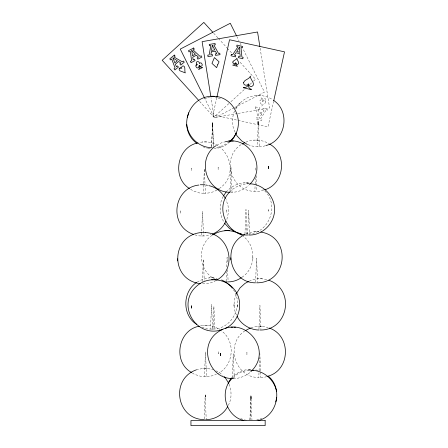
<?xml version="1.0" encoding="UTF-8"?>
<svg xmlns="http://www.w3.org/2000/svg" width="448" height="448" viewBox="0 0 448 448"><rect width="100%" height="100%" fill="white"/><g stroke="black" fill="none" stroke-linecap="round" stroke-linejoin="round"><path stroke-width="0.34" stroke-dasharray="2.24 1.68" d="M194.858 234.819L198.1 235.827L201.494 235.967L202.524 211.383L203.554 235.967L206.948 235.827L210.834 234.618M190.59 189.246L193.458 191.05L199.937 193.06L203.33 193.2L203.7 184.324M203.728 183.641L204.361 168.622L204.988 183.641M202.418 281.719L203.364 259.185L204.249 280.353M211.579 146.502L212.526 123.962L213.472 146.502M211.59 146.927L212.593 123.026L213.567 146.244M192.282 372.954L194.578 374.399L201.057 376.41L204.445 376.55L205.475 351.966L206.511 376.55L209.899 376.41L216.378 374.399M204.182 418.947L205.19 395.046L206.192 418.947M201.936 327.314L207.122 328.922L210.51 329.062L211.54 304.483L212.576 329.062C232.49 329.543 245.09 303.374 232.187 288.12M212.912 329.571L213.886 306.354L214.861 329.571M226.094 281.21L226.492 271.65M226.694 266.868L227.097 257.309L227.354 263.458M230.02 191.582L231.022 167.681L232.058 192.265C238.134 192.298 244.182 189.622 248.578 185.517M232.266 377.737L233.274 353.842L234.276 377.737M244.944 234.091L245.974 209.513L247.005 234.091C269.55 234.489 280.823 203.146 262.892 189.28M247.643 234.349L248.646 210.448L249.648 234.349M240.968 144.693C220.87 157.774 230.838 191.604 254.856 191.33L255.142 184.503M255.17 183.82L255.427 177.671M255.741 170.162L255.886 166.746M248.069 144.726L253.898 146.535L257.292 146.675L258.294 122.774M255.578 282.145L256.581 258.244L257.583 282.145M249.917 419.888L250.774 399.398M250.006 420.14L250.897 398.972M258.938 329.319L259.941 305.418L260.943 329.319M244.905 330.848C224.801 343.93 234.774 377.759 258.793 377.485L259.05 371.342M259.078 370.658L259.622 357.683M216.765 97.776L213.007 114.845L267.977 126.946L273.538 101.69M252.879 258.983L252.879 256.844M226.901 219.29L228.385 212.722L228.105 205.996L226.072 199.573M234.567 110.925C231.75 117.712 231.594 125.871 235.206 132.384M236.186 294.246C233.447 300.838 233.223 308.689 236.505 315.112M228.306 405.345C231.918 398.826 231.762 390.667 228.939 383.88M237.317 106.299L238.409 104.597M223.149 196.56C218.462 204.859 219.43 215.578 224.745 223.384M230.082 141.798C225.854 145.74 220.074 148.406 214.239 148.518M240.408 102.771C248.64 94.237 262.886 93.117 272.642 99.725M226.061 192.013C231.851 185.545 240.895 181.636 249.581 183.159M229.729 192.041C234.534 186.827 241.562 183.764 248.646 183.803M212.178 235.256C196.112 245.7 198.548 272.322 216.194 279.742M231 378.487C236.174 372.747 243.712 369.068 251.507 369.342M233.066 377.602C237.67 372.831 244.406 370.289 250.981 370.278M228.85 103.594L213.948 117.152L199.36 101.125M230.905 101.718L244.782 89.096M249.922 84.42L253.008 81.609M253.523 81.144L255.578 79.274L239.109 61.174M229.23 141.854L223.496 145.46L217.017 147.47L215.662 147.526M216.983 189.969C212.962 192.517 208.057 193.446 203.33 193.2M219.274 188.53C242.441 173.281 225.372 135.766 198.766 142.71M215.986 280.532C212.05 283.013 207.262 283.993 202.63 283.763M242.01 277.217C256.021 268.374 256.519 245.745 243.012 236.169M217.526 373.677C233.811 366.117 236.096 341.163 221.396 330.826M249.906 372.663L244.171 376.27L237.692 378.28L234.982 378.392M216.709 145.314L222.118 142.509L225.434 141.775M245.778 142.195C253.142 138.886 262.13 139.496 269.002 143.758M245.874 234.007L247.677 233.072L254.302 231.599L258.86 231.599L254.302 231.599M197.226 282.117C203.067 278.505 210.398 276.612 217.134 278.572M249.234 281.176C254.621 278.51 261.1 277.995 266.857 279.804M234.231 107.766L214.474 117.964L204.831 98.554M234.853 107.447L264.488 92.148L243.034 48.944M265.339 145.729L262.746 146.535L257.292 146.675M263.547 190.182L260.31 191.19L254.856 191.33M266.84 376.538L264.247 377.345L258.793 377.485M256.637 420.028L261.822 418.415M204.288 98.644L206.937 98.056M207.598 97.91L209.586 97.468M200.547 325.909C207.34 324.089 214.57 326.323 220.399 329.913M250.919 327.729L257.544 326.256L262.102 326.256L268.066 327.583M196.286 369.874L202.91 368.402L207.469 368.402L213.427 369.729M237.423 113.551L214.15 117.611L210.974 97.586M238.106 113.428L269.595 107.934L260.075 47.858M260.602 95.446L256.043 95.446M206.64 141.977L202.082 141.977M258.166 140.101L253.607 140.101M248.254 182.868L243.695 182.868M213.819 277.838L209.266 277.838M262.22 278.774L257.662 278.774M207.754 325.321L203.202 325.321M262.102 326.256L257.544 326.256M207.469 368.402L202.91 368.402M212.542 329.062L210.51 329.062M232.058 192.265L230.737 192.265M201.494 235.967L203.554 235.967M204.445 376.55L206.511 376.55M258.048 146.675L258.311 146.675M208.102 148.406L210.818 148.518M246.366 183.803L248.646 183.898M248.64 369.342L250.919 369.432M248.702 370.278L250.981 370.373M215.471 97.468L217.459 97.91M218.12 98.056L221.43 98.79M255.847 369.93L259.823 370.81M202.922 146.798L207.458 148.204M240.666 418.617L246.495 420.426M215.897 370.81L220.108 372.994L222.606 375.273M213.707 33.258L217.941 37.912M218.411 38.427L226.878 47.734M227.349 48.25L232.523 53.939M236.813 36.422L238.991 40.802M240.234 43.305L241.17 45.186M258.406 124.141L259.353 146.675M256.262 175.622L256.917 191.33M259.823 352.901L260.596 371.342M260.624 372.025L260.854 377.485M251.07 398.972L251.955 420.14M227.612 269.601L228.099 281.21M205.022 184.324L205.391 193.2M250.919 395.522L250.93 397.326M205.414 396.385L205.414 396.721L205.414 394.587L205.414 396.385M212.526 123.502L212.526 125.636L212.526 123.502M212.593 122.567L212.593 124.701L212.593 122.567M246.932 352.442L246.932 354.575L246.932 352.442M191.464 168.157L191.464 170.29L191.464 168.157M218.131 167.222L218.131 169.355L218.131 167.222M265.77 101.662C265.826 104.042 262.394 103.97 261.783 106.081C262.052 103.908 257.919 101.31 260.915 99.82A1.439 1.439 0 0 1 262.248 100.318L262.746 101.349L262.634 99.316L261.033 97.966L265.871 99.03L263.878 99.54L262.858 101.371C263.508 100.218 265.502 100.234 265.77 101.662M237.608 304.954L237.608 307.093L237.608 304.954M180.191 210.918L180.191 213.058L180.191 210.918M226.313 209.983L226.313 212.122L226.313 209.983M218.596 353.304L218.568 353.64L218.568 351.501L218.596 353.304M234.046 305.822L233.985 306.152L233.985 304.018L234.046 305.822M268.257 210.851L268.195 211.182L268.195 209.048L268.257 210.851M255.511 106.921L255.192 108.366L256.458 108.646L257.684 118.138L256.273 117.824L255.987 119.129L261.766 120.4L262.052 119.101L260.686 118.798L265.714 110.684L267.081 110.986L267.4 109.542L262.942 108.562L262.623 110.001L264.001 110.303L262.556 112.728L258.485 111.832L258.216 109.032L259.622 109.34L259.941 107.901L255.511 106.921M261.839 113.988L259.05 118.44L258.614 113.277L261.839 113.988"/><path stroke-width="0.67" d="M177.576 258.72L177.576 260.854M230.793 257.785L230.793 259.918M216.916 97.093L229.544 39.749L284.514 51.856L273.689 101.007M275.744 401.923L276.78 397.326M187.354 117.292L188.77 112.795M196.062 65.15L195.849 66.315L196.476 67.519A1.758 1.758 0 0 0 197.338 67.967L198.604 67.53L199.097 65.694L199.573 67.894L198.598 69.574L202.686 67.463L200.687 67.262L199.209 65.638L200.379 66.248L201.488 66.142A1.288 1.288 0 0 0 202.087 65.503A1.775 1.775 0 0 0 202.216 64.54L201.6 63.325A1.719 1.719 0 0 0 200.799 62.871L200.015 62.961L199.388 63.655C199.83 61.975 197.299 60.581 196.442 62.278A1.697 1.697 0 0 0 196.308 63.207L197.366 64.697L196.062 65.15A0.969 0.969 0 0 1 196.812 64.714M236.275 133.067L233.761 137.838L230.541 141.305M225.96 221.077C223.367 227.069 218.193 231.896 212.128 234.214M227.679 406.538C223.625 414.344 214.878 419.642 206.074 419.63M235.861 108.573L236.953 106.87M223.513 195.994L226.061 192.013M236.393 293.608L240.027 287.918L245.022 283.366L248.634 281.49M228.094 383.034L231 378.487M229.69 141.361C248.136 126.375 234.976 94.461 211.45 96.382M249.497 184.526C267.91 167.625 249.239 135.038 225.434 141.775M250.824 371.672C274.215 349.81 244.328 314.026 218.35 331.783C197.344 345.481 209.35 380.638 234.304 378.42M238.907 104.138L239.904 103.23M216.104 145.628C196.006 158.71 205.974 192.539 229.992 192.265M229.729 192.041C214.374 206.623 226.486 235.609 247.61 235.032M196.622 282.425C182.353 291.799 182.09 315.213 196.627 324.391M232.064 378.515C218.753 391.334 225.898 416.629 243.97 420.56M179.626 68.236L180.757 67.922L181.81 68.359C180.869 66.83 183.075 64.999 184.257 66.455C185.45 68.393 184.341 70.857 185.304 72.895L179.872 70.778L179.054 69.21A1.422 1.422 0 0 1 179.626 68.236A1.518 1.518 0 0 1 180.757 67.922M217.554 189.61L218.702 188.888M216.558 280.174C238.196 268.738 229.835 233.85 205.643 232.54M241.438 277.581C237.686 280.347 232.546 281.966 228.161 281.893M225.361 328.423C240.044 321.754 244.412 300.961 233.8 288.859C225.372 278.846 209.686 276.724 198.968 284.301C174.306 301.986 195.238 339.668 222.846 329.386M242.172 144.071L244.574 142.822M212.778 234.942C219.206 230.838 227.36 229.382 234.674 231.84M244.67 234.634C221.054 245.711 229.914 282.946 255.511 282.828M245.504 330.534L250.32 328.042M196.286 369.874C169.882 379.07 176.467 419.675 204.462 419.63M265.983 145.527C285.701 140.784 290.623 111.675 273.739 100.492M264.846 189.784C284.53 183.91 287.65 153.888 269.601 144.071M267.49 376.342C290.466 370.546 291.654 335.754 269.332 328.042M257.998 420.56C277.278 416.394 283.422 388.528 268.335 376.208M197.445 143.002C177.061 147.241 171.651 177.621 189.442 188.53M198.918 185.03C172.81 187.902 168.577 226.145 193.564 234.416M201.085 232.54C170.526 235.542 169.77 280.006 200.295 283.679M199.226 326.206C177.8 329.963 172.486 362.303 191.71 372.596M214.872 96.382C189.263 93.772 176.159 128.598 197.036 143.511M233.302 141.036L228.749 141.036M229.376 230.664L224.818 230.664M214.458 279.782L216.166 279.709M233.839 327.264L235.553 327.197M252.123 370.322C263.939 370.591 274.462 379.949 276.562 391.535M211.697 147.61C199.018 147.717 187.88 136.858 186.732 124.365M249.782 183.803C264.018 184.122 275.901 197.607 274.506 211.786C273.353 224.594 261.638 235.614 248.646 235.032M200.323 184.738L204.725 184.738M201.163 232.54L205.565 232.54M226.066 281.893L227.371 281.893M256.581 282.828C287.874 283.142 291.794 237.014 260.848 232.042M258.944 330.002C250.79 330.103 240.789 324.514 237.138 316.305M259.941 330.002C288.333 330.826 295.635 289.598 268.845 280.241M251.574 370.278L253.26 370.278M211.607 279.709L213.315 279.782M230.994 327.197L232.702 327.264M206.125 185.03L207.452 185.326M208.779 185.618C215.852 187.062 221.984 192.102 225.35 198.436M241.55 233.951L235.071 231.941L229.337 228.334L224.745 223.384M236.6 232.45L242.015 235.256M221.648 279.933L226.464 282.425L231.459 286.983L232.187 288.12M247.419 144.525L241.69 140.918L237.093 135.962L235.519 132.983M224.101 376.639L225.103 377.552L228.738 383.236M212.766 32.222L203.823 22.4L162.193 60.278L198.89 100.61M236.505 35.795L230.283 23.268L180.27 49.084L204.523 97.927M259.857 46.48L257.555 31.982L202.11 41.658L210.756 96.208M258.098 121.626L258.098 123.766L258.098 121.626M220.377 353.377L220.377 355.51L220.377 353.377M250.992 398.261L250.981 398.597L250.981 396.458L250.992 398.261M191.554 305.889L191.554 308.028L191.554 305.889M232.865 61.981C232.484 63.694 234.976 64.277 235.749 62.871L234.685 64.68L232.686 65.145L237.502 66.315L235.922 64.932L235.855 62.899L236.337 63.935A1.439 1.439 0 0 0 237.658 64.462C240.682 63.039 236.606 60.351 236.925 58.184C236.253 60.133 233.526 60.094 232.865 61.981M243.639 82.46C243.001 85.316 247.156 86.29 248.444 83.944C248.186 86.313 245.846 88.133 243.499 87.371L243.337 87.735L251.367 89.684L251.384 89.292C248.959 88.822 247.789 86.218 248.629 83.989L249.418 85.725A2.402 2.402 0 0 0 251.625 86.598C256.67 84.224 249.872 79.744 250.41 76.132C249.284 79.38 244.737 79.318 243.639 82.46M268.621 168.084L268.582 168.42L268.582 166.281L268.621 168.084M212.318 45.287L211.529 50.422L214.788 49.896L212.318 45.287M211.322 51.862L210.874 54.645L212.262 54.421L212.498 55.877L207.995 56.605L207.76 55.149L209.143 54.925L210.823 45.528L209.446 45.752L209.227 44.436L215.074 43.49L215.286 44.806L213.858 45.035L218.495 53.407L219.778 53.2L220.013 54.662L215.533 55.384L215.298 53.928L216.72 53.698L215.443 51.19L211.322 51.862M231.364 54.326L231 55.759L235.418 56.885L235.782 55.451L234.422 55.104L235.939 52.73L239.982 53.766L240.156 56.571L238.762 56.213L238.398 57.646L242.794 58.766L243.158 57.338L241.903 57.014L240.99 47.488L242.39 47.846L242.721 46.553L236.986 45.091L236.656 46.379L238.011 46.726L232.719 54.673L231.364 54.326M217.706 64.747L216.625 67.659L211.96 63.386L214.424 57.579L219.072 61.824L217.706 64.747M239.478 47.102L236.701 51.498L239.904 52.315L239.478 47.102M174.306 55.087L169.77 58.895L170.626 59.914L171.702 59.018L175.062 67.95L173.992 68.846L174.938 69.983L178.438 67.049L177.486 65.918L176.406 66.819L175.37 64.198L178.562 61.522L180.942 63.017L179.838 63.941L180.79 65.078L184.268 62.16L183.316 61.023L182.325 61.858L174.054 57.042L175.162 56.112L174.306 55.087M172.978 57.943L174.81 62.86L177.341 60.738L172.978 57.943M193.698 48.009L188.434 50.725L189.045 51.912L190.294 51.268L191.61 60.721L190.366 61.365L191.044 62.681L195.098 60.586L194.421 59.27L193.172 59.92L192.73 57.131L196.437 55.222L198.43 57.204L197.154 57.865L197.831 59.175L201.863 57.098L201.186 55.782L200.032 56.375L193.021 49.857L194.309 49.196L193.698 48.009M191.778 50.501L192.478 55.703L195.418 54.191L191.778 50.501M212.878 147.61L212.862 147.61M205.481 419.63L205.464 419.63M265.16 420.571L190.949 420.571L190.949 425.6L265.16 425.6L265.16 420.571"/></g></svg>
